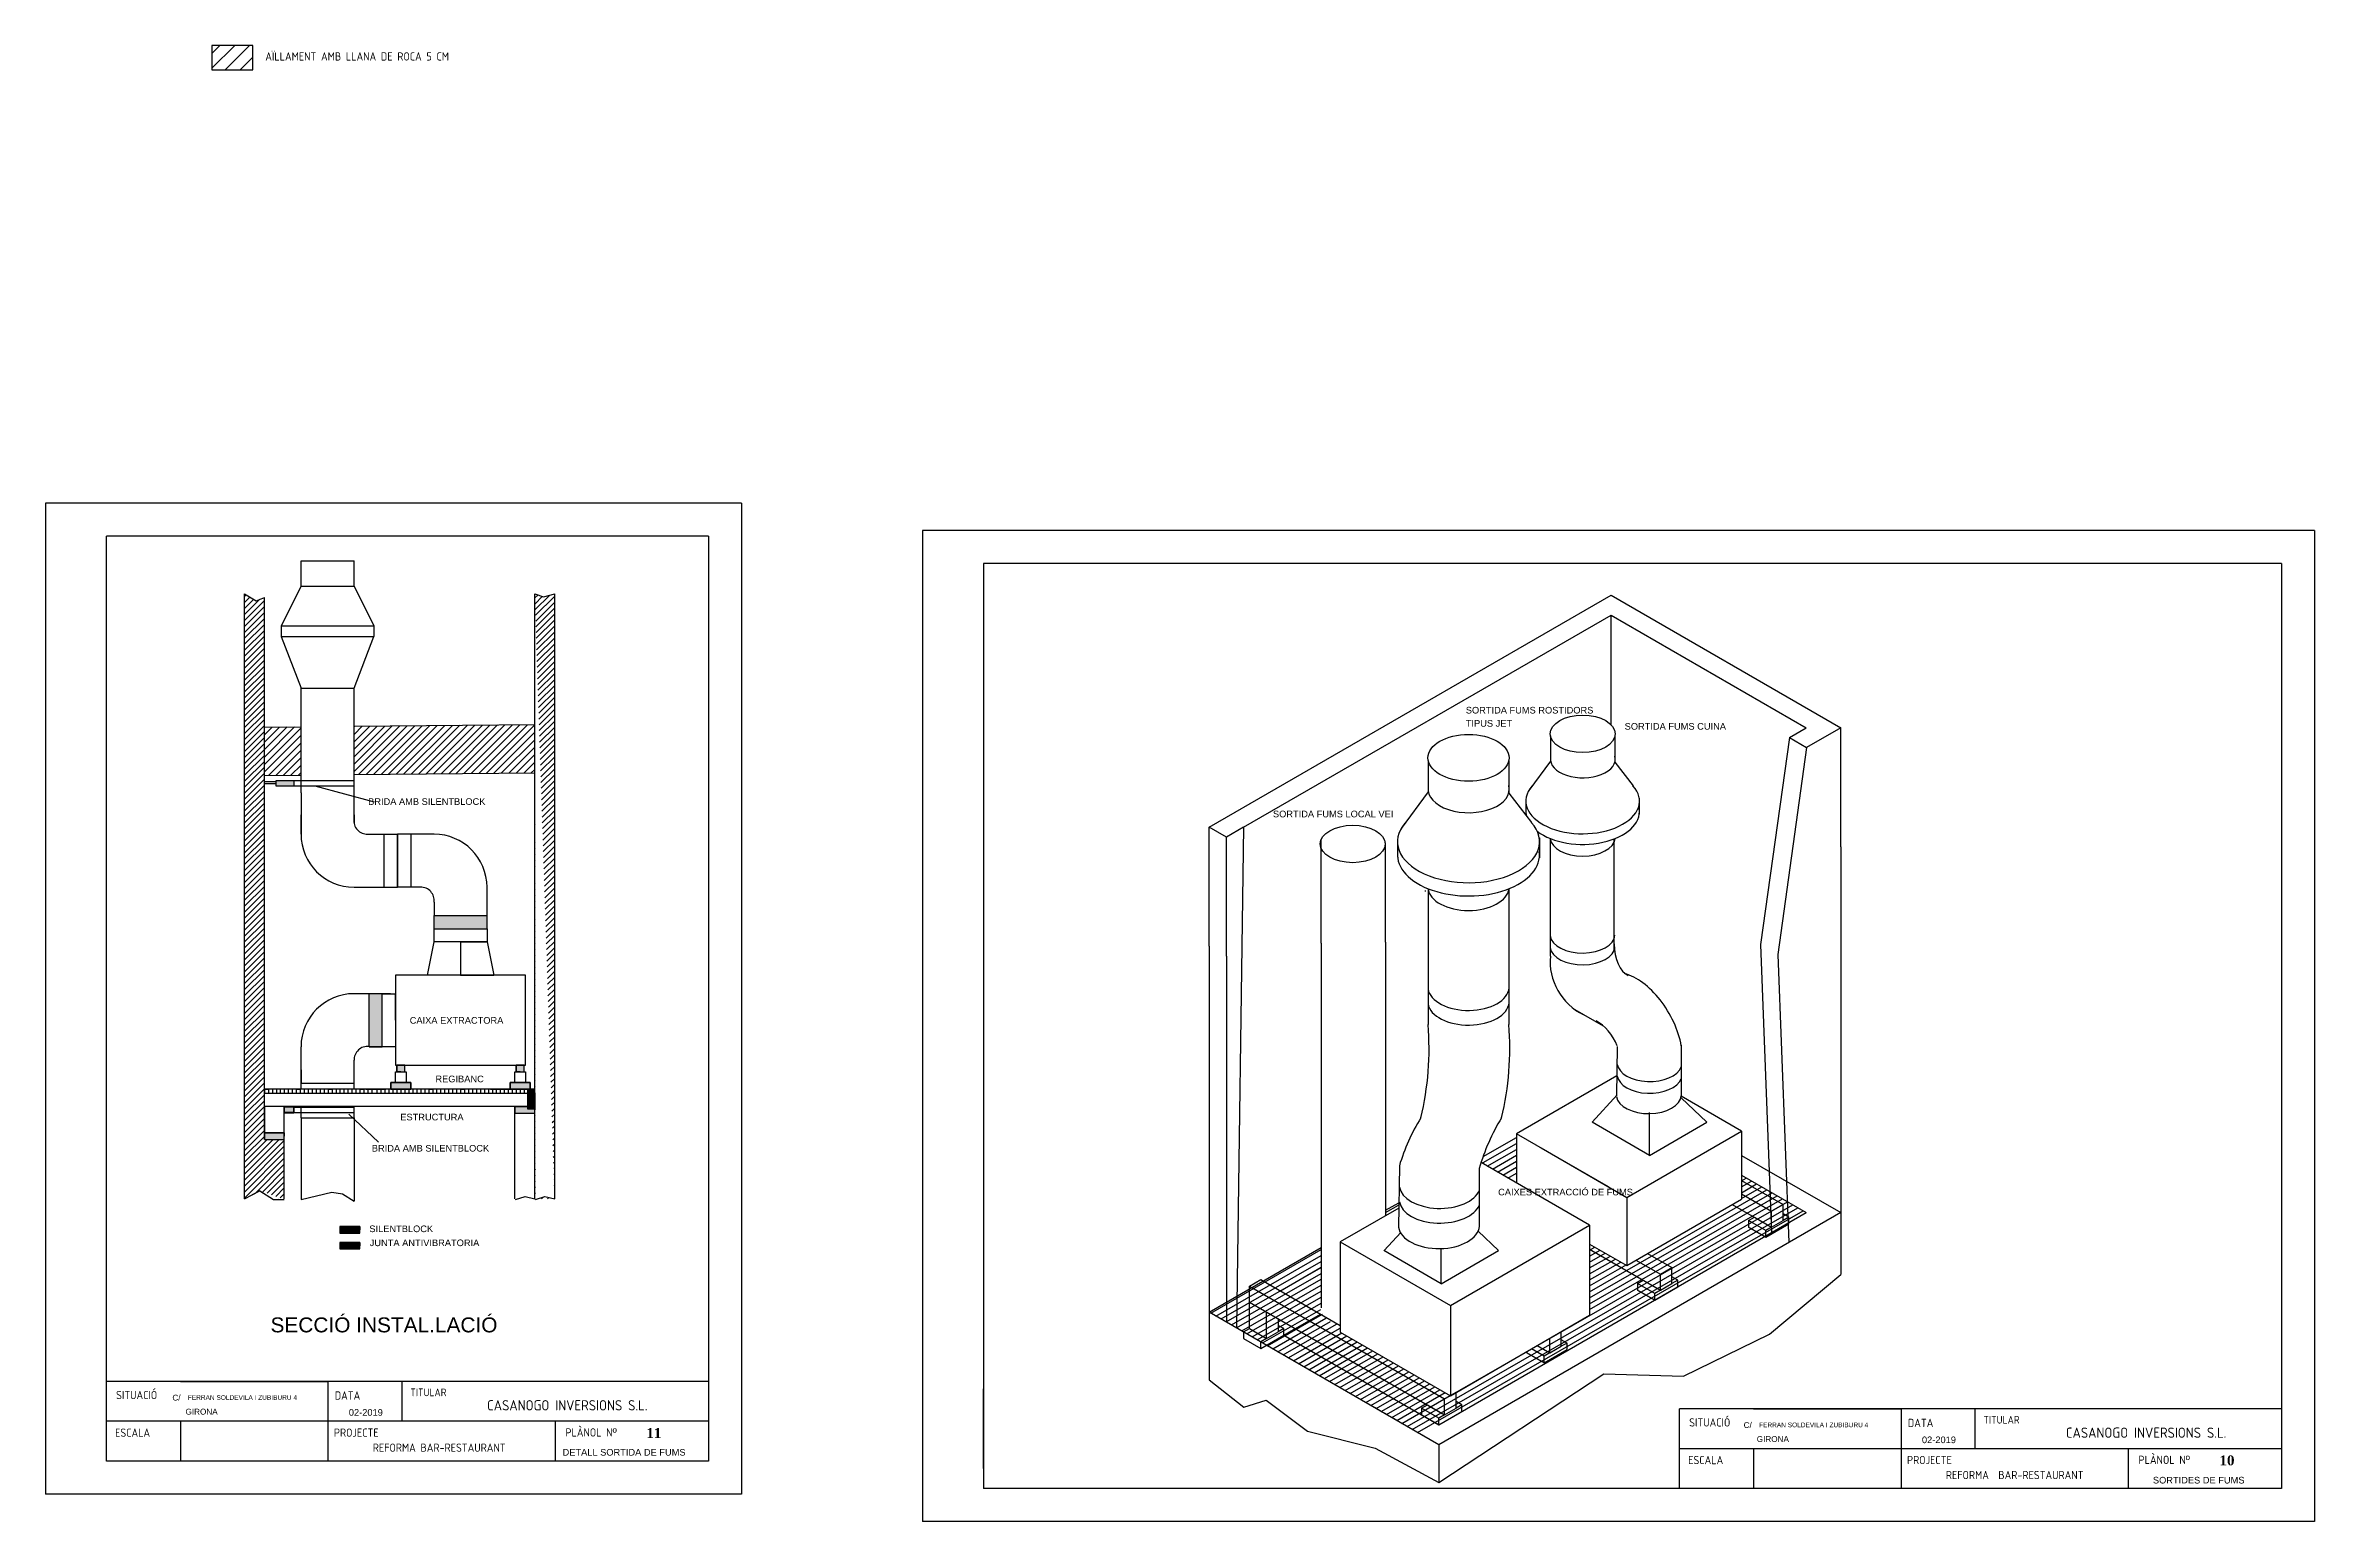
# Model space of a CAD drawing. Header units: millimetres. Extents: x 7 to 259, y -45 to 103.
# Drawn here: x 218.87 to 227.42, y 78.29 to 83.86 of the extents above; entities that cross this region are included whole.
import ezdxf

# ---------------------------------------------------------------- set-up
doc = ezdxf.new("R2010")
doc.units = ezdxf.units.MM
for name, pattern in [('CENTRO', [50.8, 31.75, -6.35, 6.35, -6.35]), ('CONTINUA', [0]), ('LÍNEAS_OCULTAS2', [4.7625, 3.175, -1.5875])]:
    doc.linetypes.add(name, pattern=pattern)
for name, color, linetype in [('CAJETI1', 5, 'Continuous'), ('eixos centradors', 40, 'CENTRO'), ('emergencia', 97, 'Continuous'), ('est.bancada', 1, 'Continuous'), ('estructura', 5, 'Continuous'), ('maquinaria', 42, 'Continuous'), ('texte', 140, 'Continuous')]:
    doc.layers.add(name, color=color, linetype=linetype)
doc.styles.add('ISO', font='isocp.shx')
doc.styles.get("Standard").update_dxf_attribs({"font": 'arial.ttf'})
doc.styles.add('TECHNICLIGHT', font='timesbd.ttf', dxfattribs={"height": 2})
pattern_1 = [(45, (213.128938, 86.47417), (-0.01122532, 0.01122532), [])]

msp = doc.modelspace()

# ---------------------------------------------------------------- hatches: boundary and pattern name
at = {"layer": 'eixos centradors'}
h = msp.add_hatch(dxfattribs=at)
h.set_pattern_fill('ANSI31', color=256, scale=0.0125)
h.set_pattern_definition([(45, (186.9038, 75.7117), (-0.0280633, 0.0280633), [])])
h.paths.add_polyline_path([(219.493, 83.8601), (219.493, 83.7684), (219.6475, 83.7684), (219.6475, 83.8601)])
at = {"layer": 'est.bancada'}
h = msp.add_hatch(dxfattribs=at)
h.set_pattern_fill('ANSI31', color=5, scale=0.005, style=0)
h.set_pattern_definition(pattern_1)
edge = h.paths.add_edge_path()
edge.add_line((219.6608, 81.7661), (219.6916, 81.7784))
edge.add_line((219.6166, 81.7915), (219.6608, 81.7661))
edge.add_line((219.6166, 79.5113), (219.6166, 81.7915))
edge.add_line((219.6916, 79.7343), (219.6916, 81.7784))
edge.add_line((219.6916, 79.7343), (219.7666, 79.7343))
edge.add_line((219.7666, 79.5113), (219.7666, 79.7343))
edge.add_line((219.7256, 79.5088), (219.7666, 79.5088))
edge.add_line((219.6748, 79.5415), (219.7256, 79.5088))
edge.add_line((219.6748, 79.5415), (219.6457, 79.5264))
edge.add_line((219.6166, 79.5113), (219.6748, 79.5415))
h = msp.add_hatch(dxfattribs=at)
h.set_pattern_fill('ANSI31', color=5, scale=0.005, style=0)
h.set_pattern_definition(pattern_1)
edge = h.paths.add_edge_path()
edge.add_line((220.7497, 79.5197), (220.7862, 79.5113))
edge.add_line((220.7134, 79.5088), (220.7497, 79.5197))
edge.add_line((220.7112, 79.5113), (220.7112, 81.7915))
edge.add_line((220.7862, 79.5113), (220.7862, 81.7915))
edge.add_line((220.7441, 81.7803), (220.7862, 81.7915))
edge.add_line((220.7112, 81.7915), (220.7441, 81.7803))
h = msp.add_hatch(color=6, dxfattribs=at)
h.paths.add_polyline_path([(219.7355, 81.0887), (219.8023, 81.0887), (219.8023, 81.0674), (219.7355, 81.0674)])
edge = h.paths.add_edge_path()
edge.add_line((219.8023, 79.836), (219.7666, 79.836))
h = msp.add_hatch(color=6, dxfattribs=at)
h.paths.add_polyline_path([(220.1912, 79.9893), (220.2212, 79.9893), (220.2212, 80.0143), (220.1912, 80.0143)])
h.paths.add_polyline_path([(220.6412, 79.9893), (220.6712, 79.9893), (220.6712, 80.0143), (220.6412, 80.0143)])
h.paths.add_polyline_path([(220.6187, 79.9243), (220.6937, 79.9243), (220.6937, 79.9493), (220.6187, 79.9493)])
h.paths.add_polyline_path([(220.1687, 79.9243), (220.2437, 79.9243), (220.2437, 79.9493), (220.1687, 79.9493)])
h = msp.add_hatch(color=6, dxfattribs=at)
h.dxf.hatch_style = 1
h.paths.add_polyline_path([(220.7093, 79.9245), (220.6843, 79.9245), (220.6843, 79.8495), (220.7093, 79.8495)])
h = msp.add_hatch(color=6, dxfattribs=at)
h.paths.add_polyline_path([(219.7666, 79.8356), (219.8023, 79.8356), (219.8023, 79.8572), (219.7666, 79.8572)])
h.paths.add_polyline_path([(219.6916, 79.7343), (219.7666, 79.7343), (219.7666, 79.7593), (219.6916, 79.7593)])
h.paths.add_polyline_path([(220.6362, 79.8343), (220.7112, 79.8343), (220.7112, 79.8593), (220.6362, 79.8593)])
h = msp.add_hatch(color=6, dxfattribs=at)
h.dxf.hatch_style = 1
h.paths.add_polyline_path([(220.051, 79.4066), (219.976, 79.4066), (219.976, 79.3816), (220.051, 79.3816)])
h = msp.add_hatch(color=3, dxfattribs=at)
h.dxf.hatch_style = 1
h.paths.add_polyline_path([(220.051, 79.3466), (219.976, 79.3466), (219.976, 79.3216), (220.051, 79.3216)])
at = {"layer": 'estructura'}
h = msp.add_hatch(dxfattribs=at)
h.set_pattern_fill('ANSI31', color=256, scale=0.00625)
h.set_pattern_definition([(45, (224.696935, 78.99772), (-0.01403165, 0.01403165), [])])
h.paths.add_polyline_path([(219.8298, 81.2906), (219.6916, 81.2893), (219.6916, 81.1072), (219.8298, 81.1085)])
h.paths.add_polyline_path([(220.7112, 81.2989), (220.0298, 81.2925), (220.0298, 81.1104), (220.7112, 81.1168)])
h = msp.add_hatch(color=3, dxfattribs=at)
h.dxf.hatch_style = 1
h.paths.add_polyline_path([(220.5312, 80.5793), (220.3312, 80.5793), (220.3312, 80.5293), (220.5312, 80.5293)])
h.paths.add_polyline_path([(220.1362, 80.2843), (220.0863, 80.2843), (220.0863, 80.0843), (220.1362, 80.0843)])

# ---------------------------------------------------------------- linework, layer by layer
for p, q in [((223.2544, 80.9118), (224.7699, 81.7868)), ((224.7699, 81.7868), (225.6359, 81.2868)), ((223.3843, 80.9118), (224.7699, 81.7118)), ((224.7699, 81.7118), (225.506, 81.2868)), ((225.4421, 81.2499), (225.506, 81.2868)), ((225.4421, 81.2499), (225.507, 81.2124)), ((225.6359, 81.2868), (225.507, 81.2124)), ((224.0803, 81.1637), (224.0803, 81.0449)), ((224.384, 81.1614), (224.384, 81.0408)), ((224.0803, 81.0449), (223.9785, 80.9076)), ((224.384, 81.0408), (224.4695, 80.9292)), ((223.3193, 80.8743), (223.2544, 80.9118)), ((223.9647, 80.8663), (223.9647, 80.7986)), ((224.4996, 80.8715), (224.4996, 80.796)), ((224.5396, 80.8697), (224.5396, 80.6782)), ((225.6359, 80.8381), (225.6359, 79.4587)), ((224.0685, 80.6737), (224.0685, 80.6696)), ((223.2544, 80.4631), (223.2544, 79.0837)), ((223.6772, 80.4746), (223.6772, 79.0996)), ((223.9196, 80.479), (223.9196, 79.4474)), ((223.3193, 80.4256), (223.3193, 79.0462)), ((225.0341, 80.0905), (225.0341, 79.8997)), ((225.2617, 79.6747), (225.6359, 79.4587)), ((224.2729, 79.6252), (224.2729, 79.4077)), ((225.2617, 79.5997), (225.506, 79.4587)), ((223.9196, 79.4678), (223.9689, 79.4962)), ((225.6359, 79.4587), (224.1204, 78.5837)), ((224.1204, 78.6587), (225.506, 79.4587)), ((225.3101, 79.4418), (225.375, 79.4043)), ((223.2544, 79.0837), (223.6772, 79.3278)), ((225.3534, 79.3668), (225.2884, 79.4043)), ((223.5228, 79.1637), (223.6772, 79.2528)), ((224.9346, 79.1288), (224.8697, 79.1663)), ((224.8913, 79.2038), (224.9563, 79.1663)), ((223.2544, 79.0837), (223.3193, 79.1212)), ((224.1204, 78.5837), (223.2544, 79.0837)), ((223.5358, 78.9962), (223.6744, 79.0762)), ((223.4059, 79.0212), (223.4709, 78.9837)), ((223.5358, 78.9962), (223.5791, 79.0212)), ((223.5358, 78.9962), (224.1204, 78.6587)), ((223.5358, 78.9962), (223.5791, 78.9712)), ((224.5172, 78.8921), (224.4522, 78.9296)), ((224.4909, 78.9573), (224.5388, 78.9296)), ((224.0771, 78.7337), (224.142, 78.6962)), ((224.1204, 78.6587), (224.0554, 78.6962)), ((224.1204, 78.5837), (224.0554, 78.6212))]:
    msp.add_line(p, q)
at = {"color": 5}
for p, q in [((224.5412, 81.256), (224.5412, 81.161)), ((224.7842, 81.2542), (224.7842, 81.1577)), ((224.5412, 81.161), (224.4598, 81.0511)), ((224.7842, 81.1577), (224.8526, 81.0684)), ((224.4487, 81.0181), (224.4487, 80.9639)), ((224.8763, 81.0212), (224.8763, 80.9607))]:
    msp.add_line(p, q, dxfattribs=at)
at = {"color": 1}
msp.add_line((224.5408, 80.8692), (224.5408, 80.8659), dxfattribs=at)
at = {"color": 5}
msp.add_ellipse((224.6629, 81.264), major_axis=(-0.1225, 0), ratio=0.57735, dxfattribs=at)
for centre, major_axis in [((224.2324, 81.1737), (-0.1531, 0)), ((223.7956, 80.8489), (-0.1225, 0))]:
    msp.add_ellipse(centre, major_axis=major_axis, ratio=0.57735)
for centre, major_axis, start_param, end_param in [((224.6633, 81.1691), (-0.1225, 0), 6.205686, 9.587114), ((224.6627, 81.011), (-0.2143, 0), 5.81869, 9.907315), ((224.6627, 80.971), (-0.2143, 0), 6.225762, 6.419831), ((224.6627, 80.971), (-0.2143, 0), 6.926865, 9.507579), ((224.6629, 80.874), (-0.1225, 0), 0.067467, 3.076477)]:
    msp.add_ellipse(centre, major_axis=major_axis, ratio=0.57735, start_param=start_param, end_param=end_param, dxfattribs=at)
for centre, major_axis, start_param, end_param in [((224.2329, 81.0551), (-0.1531, 0), 6.205686, 9.587114), ((224.2322, 80.8574), (-0.2679, 0), 5.81869, 9.907315), ((224.2322, 80.8074), (-0.2679, 0), 6.225762, 9.507579), ((224.2324, 80.6862), (-0.1531, 0), 0.067467, 3.076477), ((224.6621, 80.5083), (-0.1225, 0), 0.090639, 3.099066), ((224.6621, 80.4639), (-0.1225, 0), 0.090639, 3.099066), ((224.8523, 80.4719), (0, -0.1225), 4.712389, 6.033644), ((224.2321, 80.3096), (-0.1531, 0), 0.090639, 3.099066), ((224.2321, 80.2542), (-0.1531, 0), 0.090639, 3.099066), ((224.9153, 80.0239), (-0.1225, 0), 0.090639, 2.914378), ((224.9153, 79.9795), (-0.1225, 0), 0.090639, 2.914378), ((224.9123, 79.9027), (-0.1225, 0), 0.090639, 3.099066), ((224.1244, 79.563), (-0.1531, 0), 0.090639, 2.914378), ((224.1244, 79.5076), (-0.1531, 0), 0.090639, 2.914378), ((224.1206, 79.4115), (-0.1531, 0), 0.090639, 3.099066)]:
    msp.add_ellipse(centre, major_axis=major_axis, ratio=0.57735, start_param=start_param, end_param=end_param)
at = {"layer": 'CAJETI1'}
for p, q in [((218.8657, 82.1344), (218.8657, 78.3969)), ((221.4907, 82.1344), (218.8657, 82.1344)), ((221.4907, 82.1344), (221.4907, 78.3969)), ((222.1729, 82.0311), (222.1729, 78.2936)), ((224.7979, 82.0311), (222.1729, 82.0311)), ((227.4229, 82.0311), (224.7979, 82.0311)), ((227.4229, 82.0311), (227.4229, 78.2936)), ((222.4034, 81.9061), (222.4034, 78.4186)), ((221.4907, 78.3969), (218.8657, 78.3969)), ((224.7979, 78.2936), (222.1729, 78.2936)), ((227.4229, 78.2936), (224.7979, 78.2936))]:
    msp.add_line(p, q, dxfattribs=at)
at = {"layer": 'CAJETI1', "color": 5}
for p, q in [((221.3657, 82.0094), (219.0962, 82.0094)), ((221.3657, 82.0094), (221.3657, 78.5219)), ((227.2979, 81.9061), (222.4034, 81.9061)), ((227.2979, 81.9061), (227.2979, 78.4186)), ((221.3657, 78.8219), (219.0962, 78.8219)), ((221.3657, 78.6719), (219.0962, 78.6719)), ((227.2979, 78.7186), (225.0284, 78.7186)), ((227.2979, 78.5686), (225.0284, 78.5686)), ((221.3657, 78.5219), (219.0962, 78.5219)), ((227.2979, 78.4186), (222.4034, 78.4186))]:
    msp.add_line(p, q, dxfattribs=at)
at = {"layer": 'CAJETI1', "linetype": 'CONTINUA'}
for p, q in [((219.0962, 78.5219), (219.0962, 78.8219)), ((222.4034, 78.4937), (222.4034, 78.7937)), ((225.0284, 78.4186), (225.0284, 78.7186))]:
    msp.add_line(p, q, dxfattribs=at)
at = {"layer": 'emergencia', "color": 5}
for p, q in [((219.3746, 78.8219), (219.9314, 78.8219)), ((219.9314, 78.8219), (219.9314, 78.5219)), ((220.2095, 78.8219), (220.2095, 78.6719)), ((219.3746, 78.6719), (219.3746, 78.5219)), ((220.7877, 78.6719), (220.7877, 78.5219)), ((225.3068, 78.7186), (225.8636, 78.7186)), ((225.8636, 78.7186), (225.8636, 78.4186)), ((226.1417, 78.7186), (226.1417, 78.5686)), ((225.3068, 78.5686), (225.3068, 78.4186)), ((226.7199, 78.5686), (226.7199, 78.4186))]:
    msp.add_line(p, q, dxfattribs=at)
at = {"layer": 'est.bancada', "color": 5}
for p, q in [((219.8298, 81.8215), (219.8298, 81.9165)), ((219.8298, 81.9165), (220.0298, 81.9165)), ((219.8298, 81.8215), (219.8298, 81.9165)), ((220.0298, 81.8215), (220.0298, 81.9165)), ((219.8298, 81.8215), (219.7548, 81.6715)), ((219.8298, 81.8215), (220.0298, 81.8215)), ((220.0298, 81.8215), (220.1048, 81.6715)), ((219.6166, 79.5113), (219.6166, 81.7915)), ((219.6166, 81.7915), (219.6608, 81.7661)), ((219.6608, 81.7661), (219.6916, 81.7784)), ((219.6916, 79.7343), (219.6916, 81.7784)), ((220.7112, 79.5113), (220.7112, 81.7915)), ((220.7112, 81.7915), (220.7441, 81.7803)), ((220.7441, 81.7803), (220.7862, 81.7915)), ((220.7862, 79.5113), (220.7862, 81.7915)), ((220.7862, 81.7915), (220.7862, 81.7915)), ((219.7548, 81.6715), (220.1048, 81.6715)), ((219.7548, 81.6715), (219.7548, 81.6315)), ((220.1048, 81.6715), (220.1048, 81.6315)), ((224.7699, 81.2984), (224.7699, 81.7118)), ((219.7548, 81.6315), (220.1048, 81.6315)), ((219.7548, 81.6315), (219.8298, 81.4368)), ((220.0298, 81.4368), (220.1048, 81.6315)), ((219.8298, 81.042), (219.8298, 81.4368)), ((219.8298, 81.4368), (220.0298, 81.4368)), ((220.0298, 81.042), (220.0298, 81.4368)), ((225.4421, 81.2499), (225.3331, 80.4702)), ((225.507, 81.2124), (225.3981, 80.4327)), ((225.6359, 80.8381), (225.6359, 81.2868)), ((219.7354, 81.0834), (219.6916, 81.0834)), ((219.7354, 81.0751), (219.6916, 81.0751)), ((220.0298, 81.067), (219.7355, 81.067)), ((220.0298, 81.087), (219.8023, 81.087)), ((219.8298, 81.042), (219.8298, 80.8857)), ((220.0298, 80.942), (220.0298, 81.042)), ((219.8298, 80.8857), (219.8298, 80.9591)), ((220.0298, 80.9591), (220.0298, 80.9259)), ((220.0766, 80.8858), (220.1936, 80.8858)), ((220.1436, 80.6857), (220.1436, 80.8857)), ((220.2436, 80.8857), (220.1936, 80.8857)), ((220.1936, 80.8857), (220.1936, 80.6857)), ((220.1936, 80.6857), (220.1936, 80.8857)), ((220.2436, 80.8857), (220.2436, 80.6857)), ((220.3312, 80.8857), (220.2436, 80.8857)), ((223.2544, 80.4631), (223.2544, 80.9118)), ((223.3843, 80.9118), (223.3193, 80.8743)), ((223.3193, 80.4256), (223.3193, 80.8743)), ((223.3843, 80.9118), (223.3579, 79.0239)), ((223.6772, 80.4746), (223.6772, 80.8668)), ((224.541, 80.4263), (224.541, 80.8691)), ((224.7815, 80.4482), (224.7815, 80.868)), ((223.9196, 80.479), (223.9196, 80.8527)), ((220.0298, 80.6857), (220.1436, 80.6857)), ((220.1436, 80.6857), (220.1936, 80.6857)), ((220.2799, 80.6855), (220.1936, 80.6855)), ((220.3312, 80.6293), (220.3312, 80.5793)), ((220.5312, 80.5293), (220.5312, 80.6857)), ((224.0797, 80.6803), (224.0797, 80.1682)), ((224.384, 80.6803), (224.384, 80.1682)), ((224.3851, 80.2504), (224.3851, 80.6797)), ((220.3312, 80.4793), (220.3312, 80.5793)), ((220.3312, 80.5793), (220.5312, 80.5793)), ((220.3312, 80.5293), (220.5312, 80.5293)), ((220.5312, 80.5293), (220.5312, 80.4793)), ((220.3062, 80.3543), (220.3312, 80.4793)), ((220.4312, 80.4793), (220.3312, 80.4793)), ((220.5312, 80.4793), (220.3312, 80.4793)), ((220.4312, 80.4793), (220.5312, 80.4793)), ((220.4312, 80.4793), (220.4312, 80.3543)), ((220.5312, 80.4793), (220.5562, 80.3543)), ((225.3331, 80.4702), (225.375, 79.3831)), ((220.4312, 80.3543), (220.3062, 80.3543)), ((220.4312, 80.3543), (220.5562, 80.3543)), ((225.3981, 80.4327), (225.44, 79.3456)), ((220.1666, 80.2843), (220.0298, 80.2843)), ((220.0863, 80.0843), (220.0863, 80.2843)), ((220.1362, 80.0843), (220.1362, 80.2843)), ((220.1362, 80.2843), (220.1862, 80.2843)), ((220.1862, 80.1843), (220.1862, 80.2843)), ((220.1862, 80.2843), (220.1862, 80.0843)), ((220.1862, 80.1843), (220.1862, 80.0843)), ((224.7414, 80.1622), (224.6342, 80.224)), ((219.8298, 79.9243), (219.8298, 80.0843)), ((220.0298, 79.9243), (220.0298, 80.0331)), ((220.1862, 80.0843), (220.0862, 80.0843)), ((220.0862, 80.0843), (220.1362, 80.0843)), ((224.7926, 80.0857), (224.7899, 79.9002)), ((219.8298, 79.9967), (219.8298, 79.9467)), ((219.8298, 79.9467), (220.0298, 79.9467)), ((220.0298, 79.8556), (219.8023, 79.8556)), ((219.8298, 79.8158), (219.8298, 79.8593)), ((220.0298, 79.8158), (220.0298, 79.8593)), ((220.6362, 79.5113), (220.6362, 79.8593)), ((219.6916, 79.7593), (219.6916, 79.7343)), ((220.0298, 79.8356), (219.7666, 79.8356)), ((219.8298, 79.8158), (220.0298, 79.8158)), ((219.8298, 79.8158), (219.8298, 79.5084)), ((220.0298, 79.8158), (220.0298, 79.5016)), ((219.6916, 79.7343), (219.7666, 79.7343)), ((219.7666, 79.5113), (219.7666, 79.7343)), ((223.9715, 79.6354), (223.9681, 79.4035)), ((219.6166, 79.5113), (219.6748, 79.5415)), ((219.6748, 79.5415), (219.6457, 79.5264)), ((219.6748, 79.5415), (219.6748, 79.5415)), ((219.6748, 79.5415), (219.7256, 79.5088)), ((219.7256, 79.5088), (219.7666, 79.5088)), ((219.8298, 79.5084), (219.9453, 79.5358)), ((219.9453, 79.5358), (219.9864, 79.529)), ((219.9864, 79.529), (220.0298, 79.5016)), ((220.6384, 79.5088), (220.6747, 79.5197)), ((220.6747, 79.5197), (220.7112, 79.5113)), ((220.7134, 79.5088), (220.7497, 79.5197)), ((220.7497, 79.5197), (220.7862, 79.5113)), ((225.6359, 79.4587), (225.6359, 79.225)), ((225.3678, 79.0008), (225.6359, 79.225)), ((223.2544, 79.0837), (223.2544, 78.8277)), ((225.0428, 78.8426), (225.3678, 79.0008)), ((223.2544, 78.8277), (223.3856, 78.7256)), ((224.1204, 78.4416), (224.7427, 78.851)), ((224.7427, 78.851), (225.0428, 78.8426)), ((223.3856, 78.7256), (223.469, 78.752)), ((223.469, 78.752), (223.6257, 78.6341)), ((223.6257, 78.6341), (223.88, 78.5711)), ((223.88, 78.5711), (224.1204, 78.4416)), ((224.1204, 78.5837), (224.1204, 78.4416))]:
    msp.add_line(p, q, dxfattribs=at)
at = {"layer": 'est.bancada', "color": 3}
for p, q in [((220.6762, 80.3543), (220.1862, 80.3543)), ((220.1862, 80.3543), (220.1862, 80.0143)), ((220.6762, 80.0143), (220.6762, 80.3543)), ((220.1862, 80.0143), (220.6762, 80.0143)), ((220.1862, 80.0143), (220.6762, 80.0143)), ((224.791, 79.9745), (224.413, 79.7563)), ((224.7924, 79.9029), (224.698, 79.7995)), ((225.0341, 79.8919), (225.1311, 79.7995)), ((225.2617, 79.7663), (225.0344, 79.8976)), ((224.7596, 79.5564), (224.4132, 79.7564)), ((224.4132, 79.7564), (224.4132, 79.5707)), ((224.9146, 79.6745), (224.698, 79.7995)), ((224.8287, 79.5163), (225.2617, 79.7663)), ((224.9146, 79.6745), (224.9146, 79.8366)), ((224.9146, 79.6745), (225.1311, 79.7995)), ((225.0228, 79.737), (225.1311, 79.7995)), ((225.2617, 79.7663), (225.2617, 79.5097)), ((224.5064, 79.7025), (224.8287, 79.5163)), ((224.6891, 79.4114), (224.2797, 79.6478)), ((224.8287, 79.5163), (224.8287, 79.2597)), ((224.8287, 79.2597), (225.2617, 79.5097)), ((223.9692, 79.4761), (223.7482, 79.3485)), ((224.1639, 79.1085), (224.6888, 79.4116)), ((224.6891, 79.4114), (224.6891, 79.0714)), ((223.7482, 79.3485), (224.1639, 79.1085)), ((223.7482, 79.3485), (223.7482, 79.0085)), ((223.9767, 79.384), (223.9144, 79.3156)), ((224.2686, 79.389), (224.3458, 79.3154)), ((224.6891, 79.3404), (224.8287, 79.2597)), ((224.1293, 79.1904), (223.9128, 79.3154)), ((224.1293, 79.1904), (224.1294, 79.3233)), ((224.1293, 79.1904), (224.3458, 79.3154)), ((224.1639, 79.1085), (224.1639, 78.7685)), ((224.1639, 78.7685), (224.6891, 79.0717)), ((223.7482, 79.0085), (224.1639, 78.7685))]:
    msp.add_line(p, q, dxfattribs=at)
at = {"layer": 'est.bancada', "color": 6}
for p, q in [((220.1912, 79.9893), (220.1912, 80.0143)), ((220.1912, 80.0143), (220.2212, 80.0143)), ((220.2212, 79.9893), (220.2212, 80.0143)), ((220.2212, 80.0143), (220.2212, 80.0143)), ((220.6412, 79.9893), (220.6412, 80.0143)), ((220.6412, 80.0143), (220.6712, 80.0143)), ((220.6712, 79.9893), (220.6712, 80.0143)), ((220.6712, 80.0143), (220.6712, 80.0143)), ((220.7112, 79.9243), (219.6916, 79.9243)), ((219.6916, 79.9243), (219.6916, 79.9093)), ((219.6916, 79.9243), (219.7066, 79.9243)), ((219.7066, 79.9243), (219.7066, 79.9093)), ((219.7066, 79.9243), (219.7066, 79.9093)), ((219.7216, 79.9243), (219.7216, 79.9093)), ((219.7216, 79.9243), (219.7216, 79.9093)), ((219.7366, 79.9243), (219.7366, 79.9093)), ((219.7366, 79.9243), (219.7366, 79.9093)), ((219.7516, 79.9243), (219.7516, 79.9093)), ((219.7516, 79.9243), (219.7516, 79.9093)), ((219.7666, 79.9243), (219.7666, 79.9093)), ((219.7666, 79.9243), (219.7666, 79.9093)), ((219.7816, 79.9243), (219.7816, 79.9093)), ((219.7816, 79.9243), (219.7816, 79.9093)), ((219.7966, 79.9243), (219.7966, 79.9093)), ((219.7966, 79.9243), (219.7966, 79.9093)), ((219.8116, 79.9243), (219.8116, 79.9093)), ((219.8116, 79.9243), (219.8116, 79.9093)), ((219.8116, 79.9243), (219.8266, 79.9243)), ((219.8266, 79.9243), (219.8266, 79.9093)), ((219.8266, 79.9243), (219.8266, 79.9093)), ((219.8416, 79.9243), (219.8416, 79.9093)), ((219.8416, 79.9243), (219.8416, 79.9093)), ((219.8566, 79.9243), (219.8566, 79.9093)), ((219.8566, 79.9243), (219.8566, 79.9093)), ((219.8716, 79.9243), (219.8716, 79.9093)), ((219.8716, 79.9243), (219.8716, 79.9093)), ((219.8866, 79.9243), (219.8866, 79.9093)), ((219.8866, 79.9243), (219.8866, 79.9093)), ((219.9016, 79.9243), (219.9016, 79.9093)), ((219.9016, 79.9243), (219.9016, 79.9093)), ((219.9166, 79.9243), (219.9166, 79.9093)), ((219.9166, 79.9243), (219.9166, 79.9093)), ((219.9316, 79.9243), (219.9316, 79.9093)), ((219.9316, 79.9243), (219.9316, 79.9093)), ((219.9316, 79.9243), (219.9466, 79.9243)), ((219.9466, 79.9243), (219.9466, 79.9093)), ((219.9466, 79.9243), (219.9466, 79.9093)), ((219.9616, 79.9243), (219.9616, 79.9093)), ((219.9616, 79.9243), (219.9616, 79.9093)), ((219.9766, 79.9243), (219.9766, 79.9093)), ((219.9766, 79.9243), (219.9766, 79.9093)), ((219.9916, 79.9243), (219.9916, 79.9093)), ((219.9916, 79.9243), (219.9916, 79.9093)), ((220.0066, 79.9243), (220.0066, 79.9093)), ((220.0066, 79.9243), (220.0066, 79.9093)), ((220.0216, 79.9243), (220.0216, 79.9093)), ((220.0216, 79.9243), (220.0216, 79.9093)), ((220.0366, 79.9243), (220.0366, 79.9093)), ((220.0366, 79.9243), (220.0366, 79.9093)), ((220.0516, 79.9243), (220.0516, 79.9093)), ((220.0516, 79.9243), (220.0516, 79.9093)), ((220.0516, 79.9243), (220.0666, 79.9243)), ((220.0666, 79.9243), (220.0666, 79.9093)), ((220.0666, 79.9243), (220.0666, 79.9093)), ((220.0741, 79.9243), (220.1491, 79.9243)), ((220.0816, 79.9243), (220.0816, 79.9093)), ((220.0816, 79.9243), (220.0816, 79.9093)), ((220.0817, 79.9243), (220.0817, 79.9093)), ((220.0967, 79.9243), (220.0967, 79.9093)), ((220.1162, 79.9243), (220.1162, 79.9093)), ((220.1162, 79.9243), (220.1162, 79.9093)), ((220.1312, 79.9243), (220.1312, 79.9093)), ((220.1312, 79.9243), (220.1312, 79.9093)), ((220.1462, 79.9243), (220.1462, 79.9093)), ((220.1462, 79.9243), (220.1462, 79.9093)), ((220.1612, 79.9243), (220.1612, 79.9093)), ((220.1612, 79.9243), (220.1612, 79.9093)), ((220.1687, 79.9243), (220.1687, 79.9493)), ((220.1687, 79.9493), (220.2437, 79.9493)), ((220.1762, 79.9243), (220.1762, 79.9093)), ((220.1762, 79.9243), (220.1762, 79.9093)), ((220.2062, 79.9893), (220.1912, 79.9893)), ((220.1912, 79.9243), (220.1912, 79.9093)), ((220.1912, 79.9243), (220.1912, 79.9093)), ((220.1912, 79.9243), (220.2062, 79.9243)), ((220.2062, 79.9893), (220.2212, 79.9893)), ((220.2062, 79.9243), (220.2062, 79.9093)), ((220.2062, 79.9243), (220.2062, 79.9093)), ((220.2212, 79.9243), (220.2212, 79.9093)), ((220.2212, 79.9243), (220.2212, 79.9093)), ((220.2362, 79.9243), (220.2362, 79.9093)), ((220.2362, 79.9243), (220.2362, 79.9093)), ((220.2437, 79.9493), (220.2437, 79.9243)), ((220.2512, 79.9243), (220.2512, 79.9093)), ((220.2512, 79.9243), (220.2512, 79.9093)), ((220.2662, 79.9243), (220.2662, 79.9093)), ((220.2662, 79.9243), (220.2662, 79.9093)), ((220.2812, 79.9243), (220.2812, 79.9093)), ((220.2812, 79.9243), (220.2812, 79.9093)), ((220.2962, 79.9243), (220.2962, 79.9093)), ((220.2962, 79.9243), (220.2962, 79.9093)), ((220.3112, 79.9243), (220.3112, 79.9093)), ((220.3112, 79.9243), (220.3112, 79.9093)), ((220.3112, 79.9243), (220.3262, 79.9243)), ((220.3262, 79.9243), (220.3262, 79.9093)), ((220.3262, 79.9243), (220.3262, 79.9093)), ((220.3412, 79.9243), (220.3412, 79.9093)), ((220.3412, 79.9243), (220.3412, 79.9093)), ((220.3562, 79.9243), (220.3562, 79.9093)), ((220.3562, 79.9243), (220.3562, 79.9093)), ((220.3712, 79.9243), (220.3712, 79.9093)), ((220.3712, 79.9243), (220.3712, 79.9093)), ((220.3862, 79.9243), (220.3862, 79.9093)), ((220.3862, 79.9243), (220.3862, 79.9093)), ((220.4012, 79.9243), (220.4012, 79.9093)), ((220.4012, 79.9243), (220.4012, 79.9093)), ((220.4162, 79.9243), (220.4162, 79.9093)), ((220.4162, 79.9243), (220.4162, 79.9093)), ((220.4312, 79.9243), (220.4312, 79.9093)), ((220.4312, 79.9243), (220.4312, 79.9093)), ((220.4312, 79.9243), (220.4462, 79.9243)), ((220.4462, 79.9243), (220.4462, 79.9093)), ((220.4462, 79.9243), (220.4462, 79.9093)), ((220.4612, 79.9243), (220.4612, 79.9093)), ((220.4612, 79.9243), (220.4612, 79.9093)), ((220.4762, 79.9243), (220.4762, 79.9093)), ((220.4762, 79.9243), (220.4762, 79.9093)), ((220.4912, 79.9243), (220.4912, 79.9093)), ((220.4912, 79.9243), (220.4912, 79.9093)), ((220.5062, 79.9243), (220.5062, 79.9093)), ((220.5062, 79.9243), (220.5062, 79.9093)), ((220.5212, 79.9243), (220.5212, 79.9093)), ((220.5212, 79.9243), (220.5212, 79.9093)), ((220.5362, 79.9243), (220.5362, 79.9093)), ((220.5362, 79.9243), (220.5362, 79.9093)), ((220.5437, 79.9243), (220.6187, 79.9243)), ((220.5512, 79.9243), (220.5512, 79.9093)), ((220.5512, 79.9243), (220.5512, 79.9093)), ((220.5512, 79.9243), (220.5662, 79.9243)), ((220.5662, 79.9243), (220.5662, 79.9093)), ((220.5662, 79.9243), (220.5662, 79.9093)), ((220.5812, 79.9243), (220.5812, 79.9093)), ((220.5812, 79.9243), (220.5812, 79.9093)), ((220.5962, 79.9243), (220.5962, 79.9093)), ((220.5962, 79.9243), (220.5962, 79.9093)), ((220.6112, 79.9243), (220.6112, 79.9093)), ((220.6112, 79.9243), (220.6112, 79.9093)), ((220.6187, 79.9243), (220.6187, 79.9493)), ((220.6187, 79.9493), (220.6937, 79.9493)), ((220.6262, 79.9243), (220.6262, 79.9093)), ((220.6262, 79.9243), (220.6262, 79.9093)), ((220.6562, 79.9893), (220.6412, 79.9893)), ((220.6412, 79.9243), (220.6412, 79.9093)), ((220.6412, 79.9243), (220.6412, 79.9093)), ((220.6562, 79.9893), (220.6712, 79.9893)), ((220.6562, 79.9243), (220.6562, 79.9093)), ((220.6562, 79.9243), (220.6562, 79.9093)), ((220.6712, 79.9243), (220.6712, 79.9093)), ((220.6712, 79.9243), (220.6712, 79.9093)), ((220.6712, 79.9243), (220.6712, 79.9093)), ((220.6862, 79.9243), (220.6862, 79.9093)), ((220.6862, 79.9243), (220.6862, 79.9093)), ((220.6937, 79.9493), (220.6937, 79.9243)), ((220.7012, 79.9243), (220.7012, 79.9093)), ((220.7012, 79.9243), (220.7012, 79.9093)), ((220.7112, 79.9093), (220.7112, 79.9243)), ((219.6916, 79.9093), (220.7112, 79.9093)), ((220.6362, 79.8593), (220.6362, 79.8343)), ((220.6362, 79.8593), (220.7112, 79.8593)), ((220.7112, 79.8343), (220.7112, 79.8593)), ((220.7112, 79.8593), (220.7112, 79.8468)), ((219.6916, 79.7593), (219.6916, 79.7343)), ((219.6916, 79.7593), (219.7666, 79.7593)), ((219.8023, 79.836), (219.7666, 79.836)), ((219.7666, 79.7343), (219.7666, 79.7593)), ((219.7666, 79.7593), (219.7666, 79.7468)), ((220.1215, 79.7244), (220.0106, 79.8298)), ((220.6362, 79.8343), (220.7112, 79.8343)), ((219.6916, 79.7343), (219.7666, 79.7343)), ((224.2871, 79.6699), (224.4132, 79.7423)), ((224.2871, 79.6699), (224.4132, 79.7423)), ((224.2871, 79.6474), (224.4132, 79.7199)), ((224.3032, 79.6342), (224.4132, 79.6974)), ((224.3227, 79.623), (224.4132, 79.675)), ((224.3227, 79.623), (224.4132, 79.675)), ((224.3421, 79.6117), (224.4132, 79.6525)), ((224.3616, 79.6005), (224.4132, 79.6301)), ((224.3811, 79.5892), (224.4132, 79.6077)), ((225.2617, 79.5789), (225.2798, 79.5893)), ((223.9814, 78.6639), (225.4357, 79.4993)), ((224.6891, 79.1602), (225.3578, 79.5443)), ((224.6891, 79.1377), (225.3773, 79.533)), ((224.6891, 79.1153), (225.3967, 79.5218)), ((224.6891, 79.0929), (225.4162, 79.5105)), ((225.2617, 79.5565), (225.2993, 79.578)), ((225.2617, 79.534), (225.3188, 79.5668)), ((225.2617, 79.5116), (225.3383, 79.5555)), ((223.9196, 79.4588), (223.9687, 79.487)), ((224.0009, 78.6527), (225.4552, 79.488)), ((224.0204, 78.6414), (225.4747, 79.4768)), ((224.0399, 78.6302), (225.4942, 79.4655)), ((225.2884, 79.4293), (225.3101, 79.4418)), ((225.3534, 79.3918), (225.2884, 79.4293)), ((225.2884, 79.4293), (225.2884, 79.4043)), ((225.3534, 79.3668), (225.44, 79.4168)), ((225.44, 79.4418), (225.4183, 79.4543)), ((225.44, 79.4418), (225.4183, 79.4293)), ((225.44, 79.4168), (225.44, 79.4418)), ((219.976, 79.4066), (219.976, 79.3816)), ((219.976, 79.4066), (220.051, 79.4066)), ((219.976, 79.3816), (220.051, 79.3816)), ((219.976, 79.3466), (219.976, 79.3216)), ((219.976, 79.3466), (220.051, 79.3466)), ((220.051, 79.3816), (220.051, 79.4066)), ((220.051, 79.4066), (220.051, 79.3941)), ((220.051, 79.3216), (220.051, 79.3466)), ((220.051, 79.3466), (220.051, 79.3341)), ((224.6891, 79.3173), (224.7091, 79.3288)), ((225.2884, 79.4043), (225.3534, 79.3668)), ((225.375, 79.4043), (225.3534, 79.3918)), ((225.3534, 79.3668), (225.3534, 79.3918)), ((219.976, 79.3216), (220.051, 79.3216)), ((223.2605, 79.0802), (223.6772, 79.3195)), ((223.2799, 79.0689), (223.6772, 79.2971)), ((223.2994, 79.0577), (223.6772, 79.2747)), ((223.3189, 79.0464), (223.6772, 79.2522)), ((223.3189, 79.0464), (223.6772, 79.2522)), ((224.6891, 79.2948), (224.7286, 79.3175)), ((224.6891, 79.2724), (224.7481, 79.3063)), ((224.6891, 79.25), (224.7676, 79.295)), ((224.6891, 79.25), (224.7676, 79.295)), ((224.6891, 79.2275), (224.7871, 79.2838)), ((224.6891, 79.2051), (224.8065, 79.2725)), ((224.6891, 79.1826), (224.8287, 79.2628)), ((223.3384, 79.0352), (223.6772, 79.2298)), ((223.3579, 79.0239), (223.6772, 79.2073)), ((223.3774, 79.0127), (223.6772, 79.1849)), ((223.3969, 79.0014), (223.6772, 79.1624)), ((224.8697, 79.1913), (224.8913, 79.2038)), ((224.9346, 79.1538), (224.8697, 79.1913)), ((224.8697, 79.1913), (224.8697, 79.1663)), ((224.8697, 79.1663), (224.9346, 79.1288)), ((224.9346, 79.1288), (225.0212, 79.1788)), ((224.9563, 79.1663), (224.9346, 79.1538)), ((225.0212, 79.2038), (224.9996, 79.2163)), ((225.0212, 79.2038), (224.9996, 79.1913)), ((225.0212, 79.1788), (225.0212, 79.2038)), ((223.4163, 78.9902), (223.6772, 79.14)), ((223.4358, 78.9789), (223.6772, 79.1176)), ((223.4358, 78.9789), (223.6772, 79.1176)), ((223.4553, 78.9677), (223.6753, 79.094)), ((223.4748, 78.9564), (223.6818, 79.0753)), ((224.9346, 79.1288), (224.9346, 79.1538)), ((223.3843, 79.0087), (223.4059, 79.0212)), ((223.4492, 78.9712), (223.3843, 79.0087)), ((223.3843, 79.0087), (223.3843, 78.9837)), ((223.3843, 78.9837), (223.4492, 78.9462)), ((223.4492, 78.9462), (223.5358, 78.9962)), ((223.4709, 78.9837), (223.4492, 78.9712)), ((223.4943, 78.9452), (223.6946, 79.0602)), ((223.5138, 78.9339), (223.7121, 79.0479)), ((223.5138, 78.9339), (223.7121, 79.0479)), ((223.5358, 79.0212), (223.5142, 79.0337)), ((223.5358, 79.0212), (223.5142, 79.0087)), ((223.5333, 78.9227), (223.7341, 79.0381)), ((223.5358, 78.9962), (223.5358, 79.0212)), ((223.5527, 78.9114), (223.7482, 79.0237)), ((223.5722, 78.9002), (223.7545, 79.0049)), ((223.5917, 78.8889), (223.774, 78.9936)), ((223.4492, 78.9462), (223.4492, 78.9712)), ((223.6112, 78.8777), (223.7935, 78.9824)), ((223.6307, 78.8664), (223.813, 78.9711)), ((223.6502, 78.8552), (223.8324, 78.9599)), ((223.6502, 78.8552), (223.8324, 78.9599)), ((223.6697, 78.8439), (223.8519, 78.9486)), ((223.6891, 78.8327), (223.8714, 78.9374)), ((223.7086, 78.8214), (223.8909, 78.9261)), ((223.7281, 78.8102), (223.9104, 78.9149)), ((223.7476, 78.7989), (223.9299, 78.9036)), ((223.7476, 78.7989), (223.9299, 78.9036)), ((224.4522, 78.935), (224.4522, 78.9296)), ((224.4522, 78.9296), (224.5172, 78.8921)), ((224.5172, 78.9171), (224.4693, 78.9448)), ((224.5172, 78.8921), (224.6038, 78.9421)), ((224.5388, 78.9296), (224.5172, 78.9171)), ((224.5172, 78.8921), (224.5172, 78.9171)), ((224.6038, 78.9671), (224.5821, 78.9796)), ((224.6038, 78.9671), (224.5821, 78.9546)), ((224.6038, 78.9421), (224.6038, 78.9671)), ((223.7671, 78.7877), (223.9494, 78.8924)), ((223.7866, 78.7764), (223.9688, 78.8811)), ((223.8061, 78.7652), (223.9883, 78.8699)), ((223.8255, 78.7539), (224.0078, 78.8586)), ((223.845, 78.7427), (224.0273, 78.8474)), ((223.8645, 78.7314), (224.0468, 78.8361)), ((223.884, 78.7202), (224.0663, 78.8249)), ((223.9035, 78.7089), (224.0858, 78.8136)), ((223.923, 78.6977), (224.1052, 78.8024)), ((223.9425, 78.6864), (224.1247, 78.7911)), ((223.9619, 78.6752), (224.1442, 78.7799)), ((223.9814, 78.6639), (224.1637, 78.7686)), ((224.0554, 78.7212), (224.0771, 78.7337)), ((224.207, 78.7337), (224.1854, 78.7462)), ((224.207, 78.7337), (224.1854, 78.7212)), ((224.207, 78.7087), (224.207, 78.7337)), ((223.8905, 78.7164), (223.8775, 78.7239)), ((223.9035, 78.7089), (223.8905, 78.7164)), ((223.9165, 78.7014), (223.9035, 78.7089)), ((223.9295, 78.6939), (223.9165, 78.7014)), ((223.9425, 78.6864), (223.9295, 78.6939)), ((223.9554, 78.6789), (223.9425, 78.6864)), ((223.9684, 78.6714), (223.9554, 78.6789)), ((223.9814, 78.6639), (223.9684, 78.6714)), ((224.1204, 78.6837), (224.0554, 78.7212)), ((224.0554, 78.7212), (224.0554, 78.6962)), ((224.0554, 78.6962), (224.1204, 78.6587)), ((224.1204, 78.6587), (224.207, 78.7087)), ((224.142, 78.6962), (224.1204, 78.6837)), ((224.1204, 78.6587), (224.1204, 78.6837))]:
    msp.add_line(p, q, dxfattribs=at)
at = {"layer": 'est.bancada'}
for p, q in [((220.1862, 79.9493), (220.1862, 79.9893)), ((220.1862, 79.9893), (220.2262, 79.9893)), ((220.1862, 79.9893), (220.2262, 79.9893)), ((220.2262, 79.9493), (220.1862, 79.9493)), ((220.2262, 79.9893), (220.2262, 79.9493)), ((220.6362, 79.9493), (220.6362, 79.9893)), ((220.6362, 79.9893), (220.6762, 79.9893)), ((220.6762, 79.9493), (220.6362, 79.9493)), ((220.6762, 79.9893), (220.6762, 79.9493)), ((219.6916, 79.9093), (220.6916, 79.9093)), ((219.6916, 79.8593), (219.6916, 79.9093)), ((220.6916, 79.8593), (219.6916, 79.8593)), ((219.6916, 79.8593), (219.6916, 79.7593)), ((219.7666, 79.7593), (219.7666, 79.8593)), ((220.6362, 79.8593), (220.7112, 79.8593)), ((220.7112, 79.9093), (220.7112, 79.8593)), ((219.6916, 79.7593), (219.7666, 79.7593)), ((225.2617, 79.5797), (225.4183, 79.4893)), ((225.2617, 79.5297), (225.375, 79.4643)), ((225.2271, 79.4897), (225.375, 79.4043)), ((225.375, 79.4643), (225.4183, 79.4893)), ((225.375, 79.4043), (225.375, 79.4643)), ((225.375, 79.4043), (225.4183, 79.4293)), ((225.4183, 79.4293), (225.4183, 79.4893)), ((219.976, 79.4066), (220.051, 79.4066)), ((219.976, 79.3466), (220.051, 79.3466)), ((224.6891, 79.3206), (224.9563, 79.1663)), ((224.8635, 79.2798), (224.9563, 79.2263)), ((224.9068, 79.3048), (224.9996, 79.2513)), ((224.9563, 79.2263), (224.9996, 79.2513)), ((224.9996, 79.1913), (224.9996, 79.2513)), ((223.4059, 79.1812), (223.4492, 79.2062)), ((223.4059, 79.1212), (223.4059, 79.1812)), ((223.4059, 79.1812), (224.142, 78.7562)), ((223.4492, 79.2062), (223.7482, 79.0336)), ((224.9563, 79.1663), (224.9563, 79.2263)), ((224.9563, 79.1663), (224.9996, 79.1913)), ((223.4059, 79.1212), (224.142, 78.6962)), ((223.4059, 79.0212), (223.4059, 79.1212)), ((223.4709, 78.9837), (223.4709, 79.0837)), ((223.4059, 79.0212), (223.4709, 78.9837)), ((223.4709, 78.9837), (223.5142, 79.0087)), ((223.5142, 79.0587), (223.5142, 79.0087)), ((224.5388, 78.9296), (224.5388, 78.985)), ((224.5821, 78.9546), (224.5821, 79.01)), ((224.4909, 78.9573), (224.5388, 78.9296)), ((224.5388, 78.9296), (224.5821, 78.9546)), ((224.142, 78.7562), (224.1854, 78.7812)), ((224.142, 78.6962), (224.142, 78.7562)), ((224.1854, 78.7212), (224.1854, 78.7812)), ((224.142, 78.6962), (224.1854, 78.7212))]:
    msp.add_line(p, q, dxfattribs=at)
at = {"layer": 'est.bancada', "color": 6}
for points in [[(219.7355, 81.0887), (219.8023, 81.0887), (219.8023, 81.0674), (219.7355, 81.0674)], [(220.1912, 79.9893), (220.2212, 79.9893), (220.2212, 80.0143), (220.1912, 80.0143)], [(220.6412, 79.9893), (220.6712, 79.9893), (220.6712, 80.0143), (220.6412, 80.0143)], [(220.1687, 79.9243), (220.2437, 79.9243), (220.2437, 79.9493), (220.1687, 79.9493)], [(220.6187, 79.9243), (220.6937, 79.9243), (220.6937, 79.9493), (220.6187, 79.9493)], [(220.6843, 79.9245), (220.6843, 79.8495), (220.7093, 79.8495), (220.7093, 79.9245)], [(219.7666, 79.8356), (219.8023, 79.8356), (219.8023, 79.8572), (219.7666, 79.8572)], [(220.6362, 79.8343), (220.7112, 79.8343), (220.7112, 79.8593), (220.6362, 79.8593)], [(219.6916, 79.7343), (219.7666, 79.7343), (219.7666, 79.7593), (219.6916, 79.7593)], [(219.976, 79.3816), (220.051, 79.3816), (220.051, 79.4066), (219.976, 79.4066)]]:
    msp.add_lwpolyline(points, close=True, dxfattribs=at)
msp.add_lwpolyline([(219.7666, 79.8572), (219.8023, 79.8572), (219.8023, 79.836), (219.7666, 79.836)], dxfattribs=at)
at = {"layer": 'est.bancada', "color": 3}
msp.add_lwpolyline([(219.976, 79.3216), (220.051, 79.3216), (220.051, 79.3466), (219.976, 79.3466)], close=True, dxfattribs=at)
at = {"layer": 'est.bancada', "color": 5}
for centre, radius, start, end in [((220.0298, 80.8857), 0.2, 180, 270), ((220.0788, 80.9358), 0.05, 172.82481, 272.54577), ((220.3312, 80.6857), 0.2, 0, 90), ((220.2821, 80.6355), 0.05, 352.82481, 92.54577), ((220.0298, 80.0843), 0.2, 90, 180), ((220.0799, 80.0353), 0.05, 82.82481, 182.54577)]:
    msp.add_arc(centre, radius, start, end, dxfattribs=at)
for centre, major_axis, ratio, start_param, end_param in [((224.7205, 80.3841), (-0.0922, 0.1775), 0.875, 0.92666, 2.294867), ((224.8657, 80.1409), (0.1225, -0.2121), 0.57735, 1.009001, 2.617994), ((224.7193, 80.0782), (0.0612, -0.1061), 0.57735, 1.331824, 2.426589)]:
    msp.add_ellipse(centre, major_axis=major_axis, ratio=ratio, start_param=start_param, end_param=end_param, dxfattribs=at)
at = {"layer": 'estructura'}
for p, q in [((220.0298, 81.2925), (220.7112, 81.2989)), ((220.0298, 81.2925), (220.7112, 81.2989)), ((220.0298, 81.2925), (220.7112, 81.2989)), ((219.6916, 81.2893), (219.8298, 81.2906)), ((219.6916, 81.2893), (219.8298, 81.2906)), ((219.6916, 81.2893), (219.8298, 81.2906)), ((219.6916, 81.1072), (219.8298, 81.1085)), ((219.6916, 81.1072), (219.8298, 81.1085)), ((219.6916, 81.1072), (219.8298, 81.1085)), ((220.1065, 81.0061), (219.8827, 81.067)), ((220.0298, 81.1104), (220.7112, 81.1168)), ((220.0298, 81.1104), (220.7112, 81.1168)), ((220.0298, 81.1104), (220.7112, 81.1168))]:
    msp.add_line(p, q, dxfattribs=at)
for centre, radius, start, end in [((222.9868, 80.076), 1.0967, 346.29402, 4.82134), ((223.2912, 80.076), 1.0967, 346.29402, 4.82134), ((224.7038, 79.4165), 0.7643, 148.47383, 163.36), ((225.0082, 79.4165), 0.7643, 148.47383, 164.153)]:
    msp.add_arc(centre, radius, start, end, dxfattribs=at)
at = {"layer": 'maquinaria'}
msp.add_lwpolyline([(219.493, 83.7684), (219.6475, 83.7684), (219.6475, 83.8601), (219.493, 83.8601)], close=True, dxfattribs=at)
at = {"layer": 'texte', "color": 5}
msp.add_line((219.0962, 78.8219), (219.0962, 82.0094), dxfattribs=at)

# ---------------------------------------------------------------- texts
at = {"color": 5, "style": 'TECHNICLIGHT'}
for s, p in [('11', (221.1319, 78.609)), ('10', (227.0641, 78.5057))]:
    msp.add_text(s, height=0.0375, dxfattribs=at).set_placement(p)
at = {"layer": 'CAJETI1', "color": 5, "style": 'ISO'}
for s, height, p in [('AÏLLAMENT AMB LLANA DE ROCA 5 CM', 0.031035, (219.695, 83.8029)), ('SITUACIÓ', 0.03103, (219.1323, 78.7554)), ('DATA', 0.03103, (219.9569, 78.7536)), ('TITULAR', 0.0291, (220.242, 78.7665)), ('CASANOGO INVERSIONS S.L.', 0.038794, (220.5314, 78.7129)), ('ESCALA', 0.03103, (219.1284, 78.6135)), ('PROJECTE', 0.03103, (219.9537, 78.6137)), ('PLÀNOL Nº', 0.03103, (220.8267, 78.6144)), ('SITUACIÓ', 0.03103, (225.0644, 78.6521)), ('DATA', 0.03103, (225.8891, 78.6503)), ('TITULAR', 0.0291, (226.1742, 78.6632)), ('CASANOGO INVERSIONS S.L.', 0.038794, (226.485, 78.6096)), ('REFORMA BAR-RESTAURANT', 0.031035, (220.1002, 78.557)), ('ESCALA', 0.03103, (225.0606, 78.5102)), ('PROJECTE', 0.03103, (225.8859, 78.5104)), ('REFORMA  BAR-RESTAURANT', 0.031035, (226.0324, 78.4537)), ('PLÀNOL Nº', 0.03103, (226.7589, 78.5111))]:
    msp.add_text(s, height=height, dxfattribs=at).set_placement(p)
at = {"layer": 'CAJETI1', "color": 10, "linetype": 'LÍNEAS_OCULTAS2'}
for s, p in [('TIPUS JET', (224.222, 81.291)), ('SORTIDA FUMS ROSTIDORS ', (224.222, 81.3408)), ('SORTIDA FUMS CUINA ', (224.821, 81.2798)), ('SORTIDA FUMS LOCAL VEI ', (223.4948, 80.9494)), ('CAIXES EXTRACCIÓ DE FUMS', (224.3439, 79.5237))]:
    msp.add_text(s, height=0.025, dxfattribs=at).set_placement(p)
at = {"layer": 'CAJETI1', "color": 5, "linetype": 'LÍNEAS_OCULTAS2'}
for s, height, p in [('C/', 0.02203, (219.3446, 78.75)), ('FERRAN SOLDEVILA I ZUBIBURU 4', 0.017626, (219.4028, 78.7528)), ('GIRONA', 0.02203, (219.394, 78.6972)), ('02-2019', 0.02503, (220.0099, 78.6928)), ('C/', 0.02203, (225.2698, 78.6467)), ('FERRAN SOLDEVILA I ZUBIBURU 4', 0.017626, (225.328, 78.6495)), ('DETALL SORTIDA DE FUMS', 0.025, (220.816, 78.5425)), ('GIRONA', 0.02203, (225.3192, 78.5939)), ('02-2019', 0.02503, (225.9421, 78.5895)), ('SORTIDES DE FUMS  ', 0.025, (226.8131, 78.4374))]:
    msp.add_text(s, height=height, dxfattribs=at).set_placement(p)
at = {"layer": 'est.bancada', "color": 5}
for s, height, p in [('BRIDA AMB SILENTBLOCK', 0.025, (220.0827, 80.9962)), ('CAIXA EXTRACTORA', 0.025, (220.2396, 80.1711)), ('REGIBANC', 0.025, (220.3365, 79.9503)), ('ESTRUCTURA', 0.025, (220.204, 79.8065)), ('BRIDA AMB SILENTBLOCK', 0.025, (220.0967, 79.689)), ('SILENTBLOCK', 0.025, (220.0873, 79.3852)), ('JUNTA ANTIVIBRATORIA', 0.025, (220.0888, 79.3324)), ('SECCIÓ INSTAL.LACIÓ', 0.05625, (219.7147, 79.0073))]:
    msp.add_text(s, height=height, dxfattribs=at).set_placement(p)

doc.saveas('drawing.dxf')
